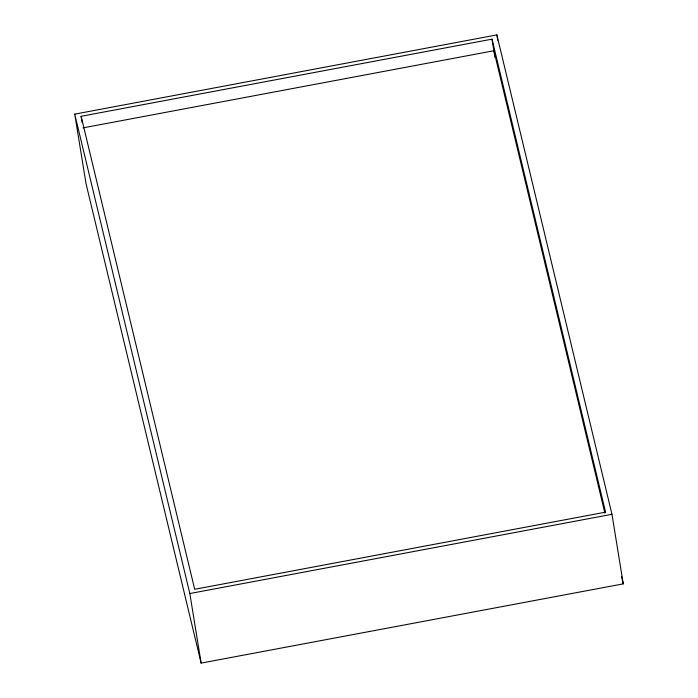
<?xml version="1.0" encoding="UTF-8"?>
<svg xmlns="http://www.w3.org/2000/svg" width="698" height="698" viewBox="0 0 698 698"><rect width="100%" height="100%" fill="white"/><g stroke="black" fill="none" stroke-linecap="round" stroke-linejoin="round"><path stroke-width="1.05" d="M74.73 114.14L496.871 34.9L611.963 514.295L623.27 583.86L201.129 663.1L86.037 183.705L74.73 114.14L189.83 593.536L201.129 663.1M81.125 116.287L492.011 39.149L605.567 512.158L194.69 589.287L81.125 116.287L82.172 122.7M83.01 127.874L493.896 50.745L604.913 513.17M189.83 593.536L611.963 514.295M621.49 576.452L623.27 583.86M496.871 34.9L497.744 40.248M492.011 39.149L494.969 57.349"/></g></svg>
